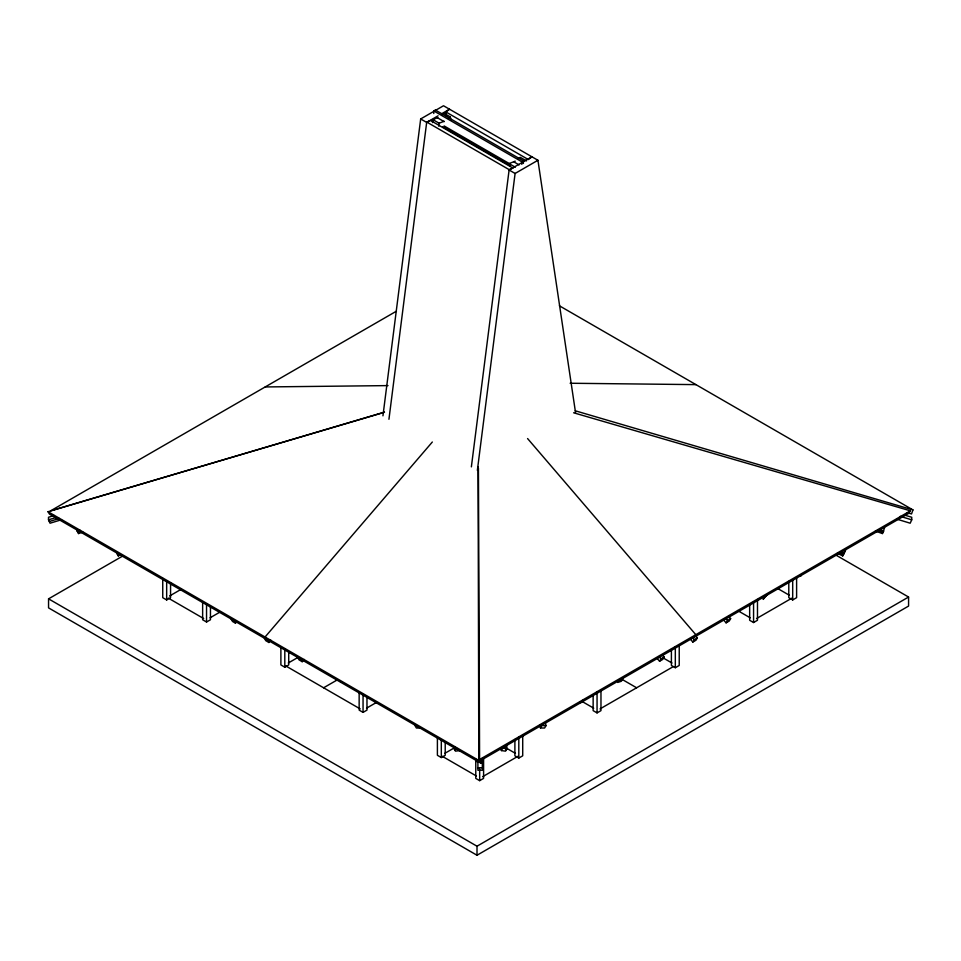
<?xml version="1.0" encoding="UTF-8"?>
<svg xmlns="http://www.w3.org/2000/svg" width="961" height="961" viewBox="0 0 961 961"><rect width="100%" height="100%" fill="white"/><g stroke="black" fill="none" stroke-linecap="round" stroke-linejoin="round"><path stroke-width="1.44" d="M454.757 749.952L454.973 746.973M382.946 415.825L420.678 118.948L443.514 105.758L537.932 160.271L575.651 413.35M388.941 419.284L426.72 122.035L430.576 120.509L513.018 168.103L509.15 169.629L426.72 122.035M432.498 122.576L432.87 119.608L437.82 117.65M438.757 126.191L439.129 123.224L444.078 121.266M471.37 466.878L509.15 169.629M477.365 470.337L515.096 173.46L537.932 160.271M875.399 531.085L882.426 533.559L882.931 531.277M882.426 533.559L884.6 527.733M559.41 305.802L912.95 509.919L911.533 513.955L907.22 512.693M842.713 555.902L845.476 550.329L842.713 555.902L837.319 553.296M904.577 515.084L911.737 517.258L911.737 519.817L910.187 523.204L897.298 519.288M910.367 510.82L478.806 759.971L477.389 762.373L908.938 513.222L910.367 510.82L573.609 412.774M506.952 748.751L505.534 751.154L501.354 750.577L502.771 748.187L506.952 748.751L506.735 745.784M546.004 725.639L544.587 728.03L540.478 727.994L541.896 725.591L546.004 725.639L545.319 722.708M583.363 699.908L581.946 702.311L579.327 702.659M656.651 657.853L659.57 661.252L660.988 658.85L664.123 657.048L662.177 654.777M664.123 657.048L662.694 659.438L659.57 661.252M694.395 637.083L695.812 634.692L527.565 438.552M689.914 638.645L692.833 642.044L694.25 639.654L697.374 637.84L695.44 635.569M697.374 637.84L695.956 640.242L692.833 642.044M723.165 619.449L726.084 622.848L727.513 620.446L730.636 618.644L728.69 616.373M730.636 618.644L729.219 621.046L726.084 622.848M802.003 573.681L800.585 576.083L801.87 574.173M432.33 442.012L265.056 637.011L266.473 639.413M264.383 638.284L265.801 640.687L268.936 642.489L270.882 640.218M297.646 657.48L299.063 659.883L302.198 661.697L304.144 659.426M442.036 114.9L444.09 113.338L450.361 116.942L450.793 119.909M446.565 116.401L445.904 111.956L449.508 109.218L441.892 113.614M448.294 118.515L450.361 116.942M518.207 158.877L520.273 157.316L526.532 160.931M433.771 113.506L433.771 110.923L435.345 110.022L523.373 160.847L523.373 163.43M438.084 115.813L426.672 122.407L420.678 118.948M433.771 110.923L521.811 161.76L523.373 160.847M396.425 311.184L50.633 510.82L384.508 412.269M835.878 555.062L908.577 597.033L908.577 606.067L477.004 855.242L48.555 607.881L48.555 598.847L122.66 556.071M169.616 595.964L180.98 589.405M162.745 578.366L162.745 597.682L166.661 599.94L170.565 597.682L170.565 582.822M210.015 617.827L220.105 612.001M202.639 601.934L202.639 619.761L206.543 622.019L210.459 619.761L210.459 606.391M288.264 663.006L298.366 657.18M280.888 647.113L280.888 664.94L284.804 667.198L288.72 664.94L288.72 651.57M323.605 687.788L337.491 679.775M366.525 708.185L376.616 702.359M359.15 692.292L359.15 710.119L363.054 712.377L366.97 710.119L366.97 696.749M444.775 753.364L454.877 747.538M437.399 737.471L437.399 755.298L441.315 757.556L445.219 755.298L445.219 741.928M482.638 776.692L517.979 756.283M600.024 708.918L673.229 666.658M756.535 618.56L791.876 598.15M475.767 759.094L475.767 778.398L479.671 780.656L483.587 778.398L483.587 757.604M514.892 739.477L514.892 755.814L518.808 758.073L522.712 755.814L522.712 735.021M593.141 695.776L593.141 710.635L597.057 712.894L600.973 710.635L600.973 689.83M671.403 649.107L671.403 665.456L675.319 667.715L679.223 665.456L679.223 644.651M749.652 603.928L749.652 620.265L753.568 622.536L757.484 620.265L757.484 599.472M788.789 581.345L788.789 597.682L792.693 599.94L796.609 597.682L796.609 576.888M48.555 598.847L477.004 846.209L908.577 597.033M116.858 553.512L118.287 555.902L120.978 554.605M515.228 161.148L509.042 163.586L515.312 167.202M76.652 528.874L77.156 531.157L79.967 530.172M77.865 532.358L80.676 531.373M77.156 531.157L78.574 533.559L82.79 532.07M54.236 515.528L48.506 517.258L48.506 519.817L50.044 523.204L61.504 519.733M48.506 519.817L55.666 517.643M49.275 521.511L59.306 518.472M481.005 758.782L481.029 763.274L49.467 514.123L48.05 511.72L384.328 412.161M456.835 748.367L454.048 748.751L455.466 751.154L459.646 750.577M265.188 386.947L387.992 385.601M420.522 727.994L416.413 728.03L414.996 725.639M477.905 767.731L482.326 767.731M570.149 383.247L695.944 384.628M575.243 410.779L912.95 509.919M900.277 516.345L911.737 519.817M339.665 681.265L342.068 682.046M879.627 529.679L883.844 531.157M877.513 530.376L883.135 532.358M841.44 552.203L844.142 553.512M839.397 552.755L843.434 554.713M445.904 111.956L528.334 159.55L531.938 156.811L509.102 170.001L515.096 173.46M437.916 118.035L444.174 121.651M514.087 162.013L519.096 164.908M444.126 125.939L510.159 164.067M432.87 119.608L439.129 123.224M442.889 126.816L510.159 165.664M777.99 588.685L789.353 595.243M737.604 610.547L750.229 617.827M663.138 657.913L671.967 663.006M621.479 679.043L636.626 687.788M582.354 701.626L593.718 708.185M505.366 747.538L515.456 753.364M48.05 511.72L479.599 760.884L481.029 763.274M168.355 598.15L203.696 618.56M285.741 665.925L360.207 708.918M442.252 756.283L476.332 775.959M725.567 618.175L727.513 620.446M692.304 637.383L694.25 639.654M659.042 656.579L660.988 658.85M300.769 659.294L302.198 661.697M267.518 640.086L268.936 642.489M234.256 620.89L235.673 623.293L232.55 621.479L231.12 619.076M116.954 552.731L118.287 555.902M539.794 725.062L540.478 727.994M78.069 531.277L78.574 533.559M505.918 745.496L506.243 749.952M501.125 747.61L501.354 750.577M478.434 468.235L479.599 760.884M478.073 466.926L478.806 759.971M792.693 580.624L792.693 599.94M753.568 601.73L753.568 622.536M675.319 646.909L675.319 667.715M597.057 692.1L597.057 712.894M521.811 161.76L521.811 164.343M518.808 737.279L518.808 758.073M482.326 758.277L482.326 770.229L477.905 770.229L477.905 760.259M479.671 768.776L479.671 780.656M477.004 846.209L477.004 855.242M441.315 739.73L441.315 757.556M363.054 694.551L363.054 712.377M284.804 649.372L284.804 667.198M206.543 604.193L206.543 622.019M166.661 580.624L166.661 599.94M619.16 680.028L617.743 682.43L621.335 681.265L622.752 678.862L619.16 680.028M764.56 596.985L763.142 599.388L767.118 594.607L764.56 596.985"/></g></svg>
